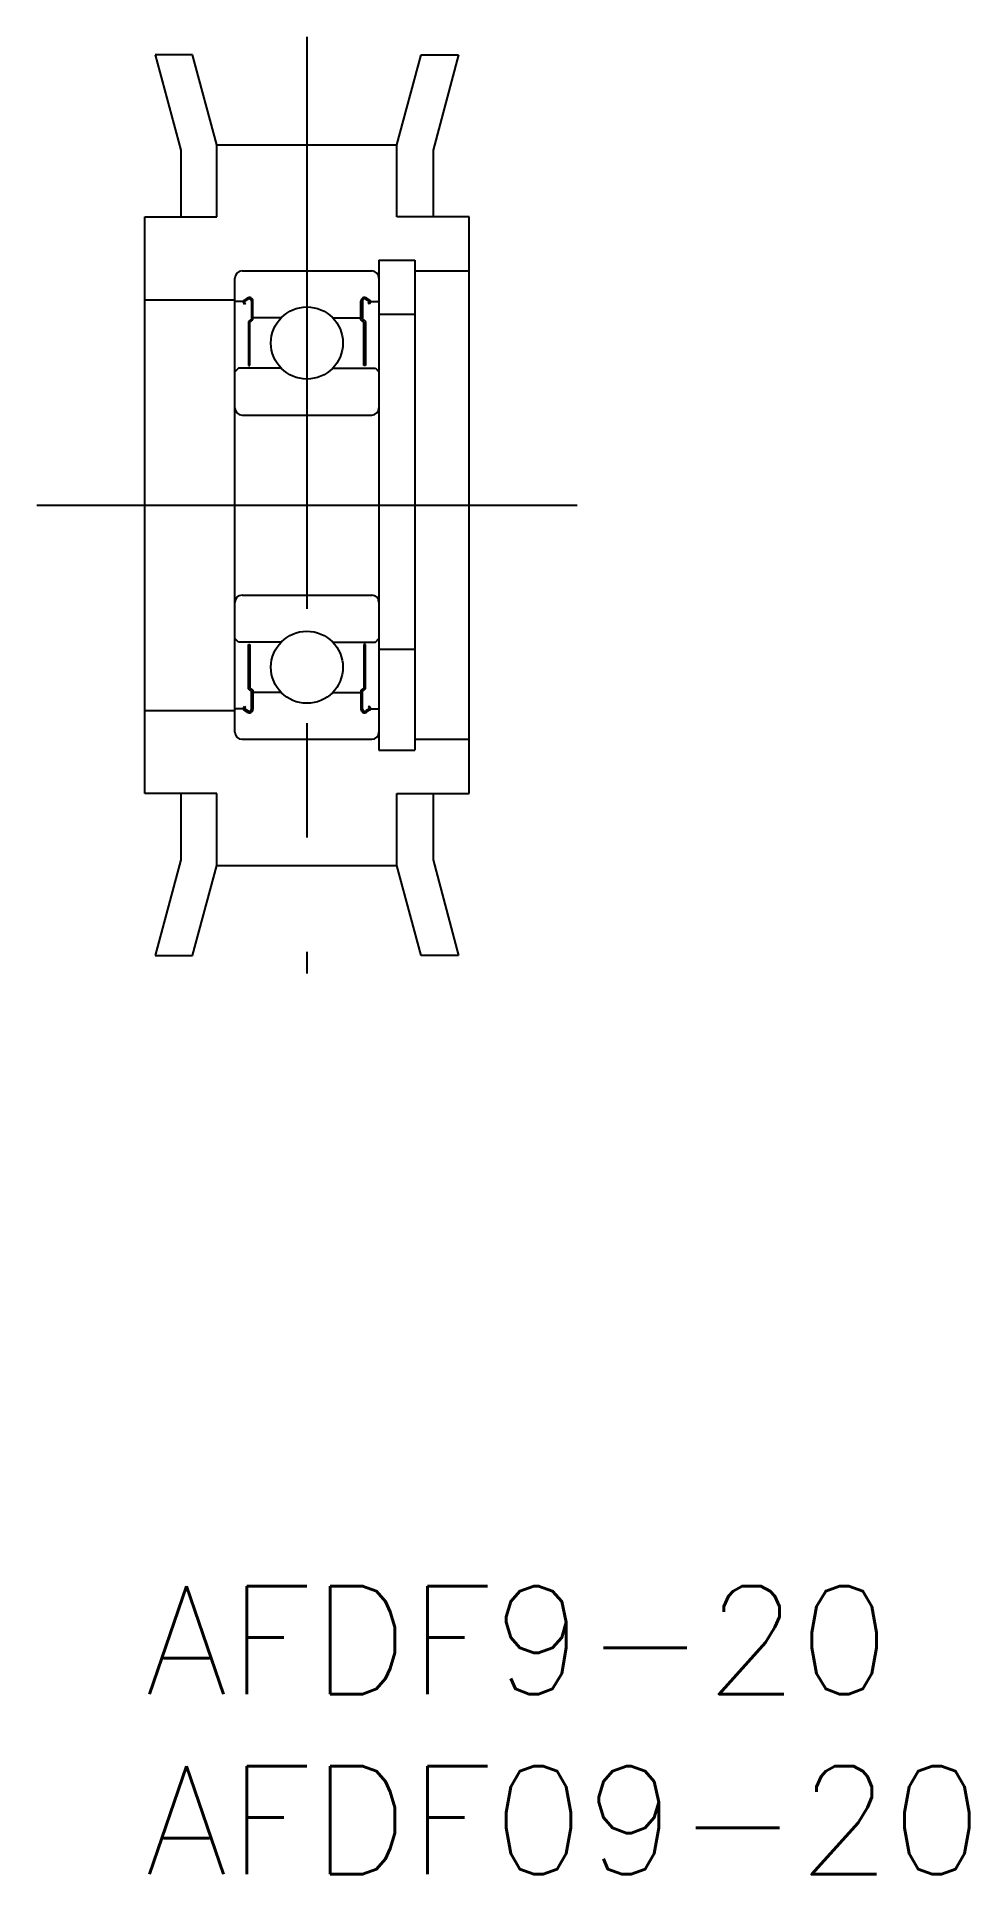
# Model space of a CAD drawing. Extents: x -3 to 22.9, y -8 to 43.
import ezdxf
from ezdxf.enums import TextEntityAlignment as Align

# ---------------------------------------------------------------- set-up
doc = ezdxf.new("R2010")
doc.units = 0
doc.header["$LTSCALE"] = 0.5
doc.linetypes.add('CENTER', pattern=[50.8, 31.75, -6.35, 6.35, -6.35])
doc.layers.get('0').update_dxf_attribs({"linetype": 'CONTINUOUS'})
doc.layers.add('CENTER', color=1, linetype='CENTER')
doc.styles.get("Standard").update_dxf_attribs({"font": 'txt.shx', "height": 3, "bigfont": 'bigfont.shx'})

msp = doc.modelspace()

# ---------------------------------------------------------------- linework, layer by layer
at = {"color": 7, "linetype": 'CONTINUOUS'}
for p, q in [((1.325, 42.5), (0.289, 42.5)), ((0.289, 42.5), (1, 39.848)), ((2, 40), (1.325, 42.5)), ((7, 40), (7.675, 42.5)), ((7.675, 42.5), (8.711, 42.5)), ((8.711, 42.5), (8, 39.848)), ((1, 39.848), (1, 38)), ((2, 40), (7, 40)), ((2, 38), (2, 40)), ((7, 38), (7, 40)), ((8, 39.848), (8, 38)), ((0, 22), (0, 38)), ((0, 38), (2, 38)), ((9, 38), (7, 38)), ((9, 22), (9, 38)), ((6.5, 36.8), (6.5, 23.2)), ((6.5, 36.8), (7.5, 36.8)), ((7.5, 36.8), (7.5, 23.2)), ((2.5, 23.7), (2.5, 36.3)), ((2.7, 36.5), (6.3, 36.5)), ((7.5, 36.5), (9, 36.5)), ((2.845, 35.746), (2.752, 35.684)), ((2.774, 35.651), (2.867, 35.713)), ((6.226, 35.651), (6.133, 35.713)), ((6.155, 35.746), (6.248, 35.684)), ((0, 35.7), (2.5, 35.7)), ((2.5, 35.68), (2.53, 35.65)), ((2.73, 35.65), (2.53, 35.65)), ((2.745, 35.607), (2.77, 35.582)), ((2.77, 35.582), (2.798, 35.611)), ((2.798, 35.611), (2.773, 35.636)), ((2.96, 35.663), (2.96, 35.16)), ((3, 35.14), (3, 35.663)), ((3.03, 35.2), (3, 35.23)), ((3.786, 35.2), (3.03, 35.2)), ((5.214, 35.2), (5.97, 35.2)), ((5.97, 35.2), (6, 35.23)), ((6, 35.14), (6, 35.663)), ((6.04, 35.663), (6.04, 35.16)), ((6.202, 35.611), (6.227, 35.636)), ((6.23, 35.582), (6.202, 35.611)), ((6.255, 35.607), (6.23, 35.582)), ((6.27, 35.65), (6.47, 35.65)), ((6.5, 35.68), (6.47, 35.65)), ((6.5, 35.3), (7.5, 35.3)), ((2.96, 35.16), (2.876, 35.098)), ((2.876, 35.098), (2.876, 33.872)), ((2.916, 35.078), (3, 35.14)), ((2.916, 33.872), (2.916, 35.078)), ((6.084, 35.078), (6, 35.14)), ((6.04, 35.16), (6.124, 35.098)), ((6.084, 33.872), (6.084, 35.078)), ((6.124, 35.098), (6.124, 33.872)), ((2.6, 33.8), (2.5, 33.7)), ((3.786, 33.8), (2.6, 33.8)), ((2.876, 33.872), (2.916, 33.872)), ((5.214, 33.8), (6.4, 33.8)), ((6.124, 33.872), (6.084, 33.872)), ((6.4, 33.8), (6.5, 33.7)), ((2.7, 32.5), (6.3, 32.5)), ((2.7, 27.5), (6.3, 27.5)), ((2.6, 26.2), (2.5, 26.3)), ((3.786, 26.2), (2.6, 26.2)), ((2.876, 24.902), (2.876, 26.128)), ((2.876, 26.128), (2.916, 26.128)), ((2.916, 26.128), (2.916, 24.922)), ((5.214, 26.2), (6.4, 26.2)), ((6.124, 26.128), (6.084, 26.128)), ((6.084, 26.128), (6.084, 24.922)), ((6.124, 24.902), (6.124, 26.128)), ((6.4, 26.2), (6.5, 26.3)), ((6.5, 26), (7.5, 26)), ((2.96, 24.84), (2.876, 24.902)), ((2.916, 24.922), (3, 24.86)), ((2.96, 24.337), (2.96, 24.84)), ((3, 24.86), (3, 24.337)), ((3.03, 24.8), (3, 24.77)), ((3.786, 24.8), (3.03, 24.8)), ((5.214, 24.8), (5.97, 24.8)), ((5.97, 24.8), (6, 24.77)), ((6.084, 24.922), (6, 24.86)), ((6, 24.86), (6, 24.337)), ((6.04, 24.84), (6.124, 24.902)), ((6.04, 24.337), (6.04, 24.84)), ((0, 24.3), (2.5, 24.3)), ((2.5, 24.32), (2.53, 24.35)), ((2.73, 24.35), (2.53, 24.35)), ((2.745, 24.393), (2.77, 24.418)), ((2.845, 24.254), (2.752, 24.316)), ((2.77, 24.418), (2.798, 24.389)), ((2.798, 24.389), (2.773, 24.364)), ((2.774, 24.349), (2.867, 24.287)), ((6.226, 24.349), (6.133, 24.287)), ((6.155, 24.254), (6.248, 24.316)), ((6.23, 24.418), (6.202, 24.389)), ((6.202, 24.389), (6.227, 24.364)), ((6.255, 24.393), (6.23, 24.418)), ((6.27, 24.35), (6.47, 24.35)), ((6.5, 24.32), (6.47, 24.35)), ((2.7, 23.5), (6.3, 23.5)), ((7.5, 23.5), (9, 23.5)), ((6.5, 23.2), (7.5, 23.2)), ((2, 22), (0, 22)), ((1, 22), (1, 20.152)), ((2, 20), (2, 22)), ((7, 20), (7, 22)), ((7, 22), (9, 22)), ((8, 22), (8, 20.152)), ((1, 20.152), (0.289, 17.5)), ((1.325, 17.5), (2, 20)), ((2, 20), (7, 20)), ((7.675, 17.5), (7, 20)), ((8, 20.152), (8.711, 17.5)), ((0.289, 17.5), (1.325, 17.5)), ((8.711, 17.5), (7.675, 17.5))]:
    msp.add_line(p, q, dxfattribs=at)
for centre in [(4.5, 34.5), (4.5, 25.5)]:
    msp.add_circle(centre, 1, dxfattribs=at)
for centre, radius, start, end in [((2.7, 36.3), 0.2, 90, 180), ((6.3, 36.3), 0.2, 360, 90), ((2.9, 35.663), 0.1, 359.9979, 123.5192), ((2.9, 35.663), 0.06, 359.9989, 123.5202), ((6.1, 35.663), 0.1, 56.4808, 180.0021), ((6.1, 35.663), 0.06, 56.4798, 180.0011), ((2.78, 35.643), 0.05, 123.5208, 226.0613), ((2.78, 35.643), 0.01, 123.5611, 226.1016), ((6.22, 35.643), 0.01, 313.8984, 56.4389), ((6.22, 35.643), 0.05, 313.9387, 56.4792), ((2.7, 32.7), 0.2, 180, 270), ((6.3, 32.7), 0.2, 270, 360), ((2.7, 27.3), 0.2, 90, 180), ((6.3, 27.3), 0.2, 0, 90), ((2.78, 24.357), 0.05, 133.9387, 236.4792), ((2.78, 24.357), 0.01, 133.8984, 236.4389), ((2.9, 24.337), 0.1, 236.4808, 0.0021), ((2.9, 24.337), 0.06, 236.4798, 0.0011), ((6.1, 24.337), 0.1, 179.9979, 303.5192), ((6.1, 24.337), 0.06, 179.9989, 303.5202), ((6.22, 24.357), 0.01, 303.5611, 46.1016), ((6.22, 24.357), 0.05, 303.5208, 46.0613), ((2.7, 23.7), 0.2, 180, 270), ((6.3, 23.7), 0.2, 270, 0)]:
    msp.add_arc(centre, radius, start, end, dxfattribs=at)
at = {"layer": 'CENTER', "color": 1, "linetype": 'CENTER'}
for p, q in [((4.5, 43), (4.5, 17)), ((-3, 30), (12, 30))]:
    msp.add_line(p, q, dxfattribs=at)

# ---------------------------------------------------------------- texts
at = {"color": 7, "linetype": 'CONTINUOUS'}
for s, p in [('AFDF9-20', (0, 0)), ('AFDF09-20', (0, -5))]:
    msp.add_text(s, height=3, dxfattribs=at).set_placement(p, align=Align.TOP_LEFT)

doc.saveas('drawing.dxf')
